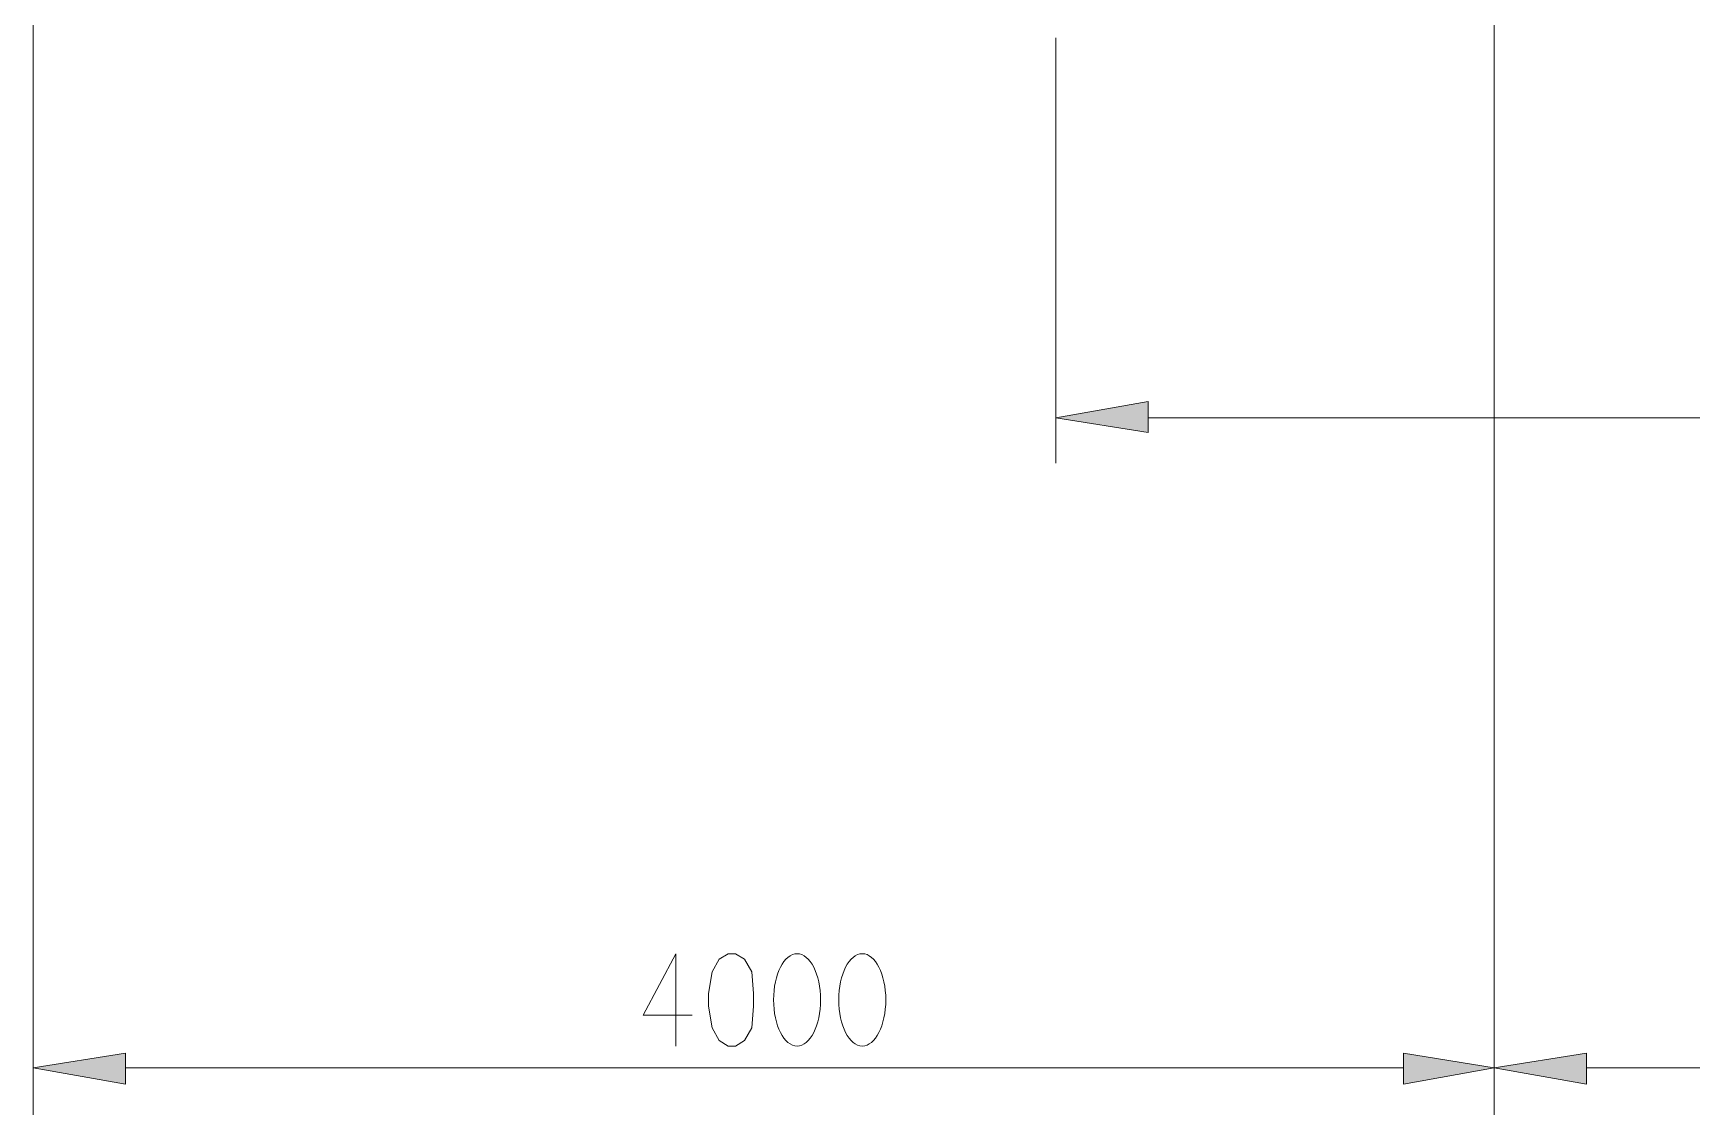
# Model space of a CAD drawing. Header units: millimetres. Extents: x 29 to 95071, y 20 to 67221.
# Drawn here: x 6403 to 10945, y 23583 to 26545 of the extents above; entities that cross this region are included whole.
import ezdxf

# ---------------------------------------------------------------- set-up
doc = ezdxf.new("R2010")
doc.units = ezdxf.units.MM

msp = doc.modelspace()

# ---------------------------------------------------------------- hatches: boundary and pattern name
h = msp.add_hatch(color=7)
h.dxf.hatch_style = 2
h.paths.add_polyline_path([(9456.4, 25536), (9456.4, 25451.8), (9203.7, 25491.4)])
h = msp.add_hatch(color=7)
h.dxf.hatch_style = 2
h.paths.add_polyline_path([(6656, 23751.7), (6656, 23667.4), (6403.2, 23712)])
h = msp.add_hatch(color=7)
h.dxf.hatch_style = 2
h.paths.add_polyline_path([(10155.3, 23751.7), (10155.3, 23667.4), (10403.1, 23712)])
h = msp.add_hatch(color=7)
h.dxf.hatch_style = 2
h.paths.add_polyline_path([(10655.9, 23751.7), (10655.9, 23667.4), (10403.1, 23712)])

# ---------------------------------------------------------------- linework, layer by layer
at = {"color": 7, "lineweight": 0}
for points in [[(10403.1, 28242.3), (10403.1, 23583.2)], [(10403.1, 28192.7), (10403.1, 23583.2)], [(6403.2, 27940), (6403.2, 23583.2)], [(9203.7, 26532.3), (9203.7, 25367.5)], [(9456.4, 25491.4), (13154, 25491.4)], [(8162.8, 23771.5), (8162.8, 24024.3), (8073.6, 23855.8), (8207.4, 23855.8)], [(6656, 23712), (10155.3, 23712)], [(10655.9, 23712), (16157.7, 23712)]]:
    msp.add_lwpolyline(points, dxfattribs=at)
for points in [[(9456.4, 25536), (9456.4, 25451.8), (9203.7, 25491.4)], [(8306.5, 24024.3), (8281.7, 24009.4), (8261.9, 23974.7), (8252, 23915.2), (8252, 23880.6), (8261.9, 23821.1), (8281.7, 23786.4), (8306.5, 23771.5), (8326.3, 23771.5), (8351.1, 23786.4), (8371, 23821.1), (8375.9, 23880.6), (8375.9, 23915.2), (8371, 23974.7), (8351.1, 24009.4), (8326.3, 24024.3)], [(6656, 23751.7), (6656, 23667.4), (6403.2, 23712)], [(10155.3, 23751.7), (10155.3, 23667.4), (10403.1, 23712)], [(10655.9, 23751.7), (10655.9, 23667.4), (10403.1, 23712)]]:
    msp.add_lwpolyline(points, close=True, dxfattribs=at)
for centre in [(8494.9, 23897.9), (8673.3, 23897.9)]:
    msp.add_ellipse(centre, major_axis=(0, 126.4), ratio=0.509804, start_param=0, end_param=6.283185, dxfattribs=at)

doc.saveas('drawing.dxf')
